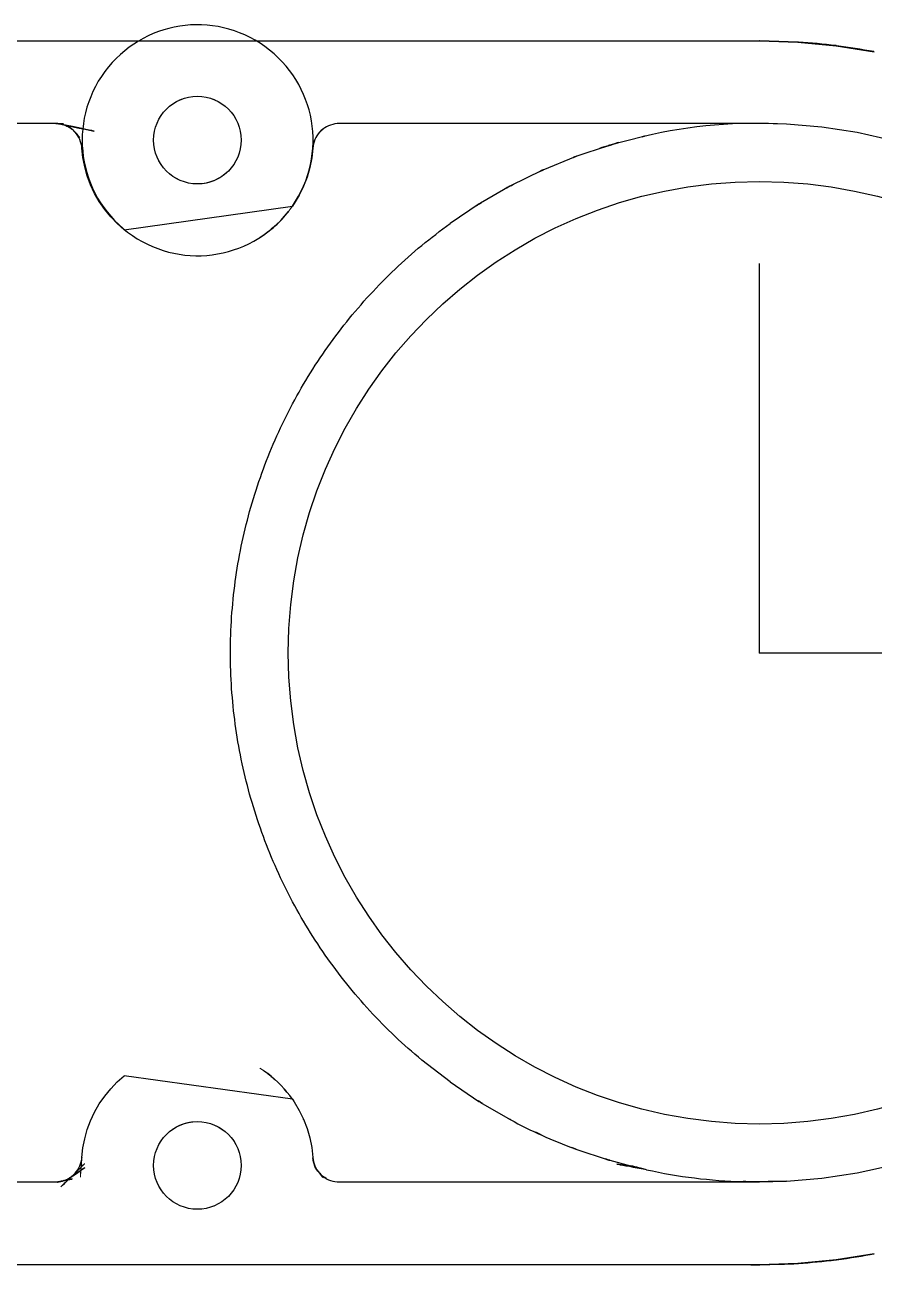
# Model space of a CAD drawing. Header units: millimetres. Extents: x -146 to 23, y -19 to 19.
# Drawn here: x -22.22 to 3.47, y -18.52 to 18.99 of the extents above; entities that cross this region are included whole.
import ezdxf

# ---------------------------------------------------------------- set-up
doc = ezdxf.new("R2010")
doc.units = ezdxf.units.MM
doc.header["$PDSIZE"] = -1
doc.linetypes.add('HIDDEN', pattern=[1.905, 1.27, -0.635])

msp = doc.modelspace()

# ---------------------------------------------------------------- linework, layer by layer
at = {"color": 7, "linetype": 'HIDDEN', "lineweight": 18}
for p, q in [((-17.453, 16.745), (-17.484, 16.733)), ((-16.516, 16.733), (-16.44, 16.701)), ((-21.09, 15.975), (-21.08, 15.972)), ((-20.98, 15.937), (-21.019, 15.952)), ((-20.661, 15.694), (-20.692, 15.731)), ((-3.5, 15.612), (-3.502, 15.611)), ((-4.564, 15.334), (-4.574, 15.331)), ((-5.572, 14.998), (-5.575, 14.997)), ((-6.58, 14.583), (-6.584, 14.582)), ((-13.793, 14.099), (-13.789, 14.107)), ((-14.441, 13.112), (-14.648, 12.909)), ((-14.128, -13.5), (-14.128, -13.5)), ((-6.772, -14.495), (-6.601, -14.575)), ((-5.595, -14.989), (-5.576, -14.996)), ((-13.507, -15.271), (-13.506, -15.285)), ((-4.583, -15.328), (-4.543, -15.341)), ((-20.654, -15.686), (-20.654, -15.686)), ((-13.484, -15.403), (-13.484, -15.401)), ((-13.327, -15.708), (-13.322, -15.715)), ((-13.322, -15.715), (-13.313, -15.725)), ((-13.294, -15.746), (-13.262, -15.779)), ((-3.496, -15.613), (-3.485, -15.616)), ((-21.221, -15.997), (-21.222, -15.997)), ((-21.008, -15.948), (-20.99, -15.941)), ((-13.268, -15.773), (-13.275, -15.766)), ((-13.271, -15.77), (-13.268, -15.773)), ((-13.262, -15.779), (-13.259, -15.782)), ((-13.184, -15.843), (-13.179, -15.848)), ((-13.179, -15.848), (-13.163, -15.858)), ((-17.48, -16.735), (-17.56, -16.701)), ((-16.547, -16.745), (-16.52, -16.735))]:
    msp.add_line(p, q, dxfattribs=at)
at = {"color": 7, "linetype": 'Continuous', "lineweight": 25}
for p, q in [((-21.092, 15.975), (-21.094, 15.976)), ((-21.084, 15.973), (-21.089, 15.974)), ((-21.076, 15.97), (-21.084, 15.973)), ((-20.969, 15.933), (-20.969, 15.933)), ((-20.736, 15.777), (-20.744, 15.785)), ((-20.744, 15.785), (-20.744, 15.785)), ((-13.603, 14.66), (-13.603, 14.66)), ((-13.796, 14.093), (-13.793, 14.099)), ((-7.548, 14.107), (-8.443, 13.59)), ((-8.478, 13.568), (-9.361, 12.976)), ((-19.21, 12.786), (-14.128, 13.5)), ((-9.361, -12.976), (-10.215, -12.314)), ((-14.978, -12.643), (-14.882, -12.714)), ((-14.128, -13.5), (-19.21, -12.786)), ((-14.705, -12.86), (-14.653, -12.904)), ((-9.361, -12.976), (-8.485, -13.564)), ((-8.439, -13.593), (-7.54, -14.111)), ((-6.748, -14.506), (-6.772, -14.495)), ((-6.601, -14.575), (-6.748, -14.506)), ((-20.491, -15.251), (-20.491, -15.256)), ((-4.548, -15.338), (-4.663, -15.304)), ((-21.22, -15.997), (-21.217, -15.996)), ((-21.217, -15.996), (-21.208, -15.995))]:
    msp.add_line(p, q, dxfattribs=at)
at = {"color": 7, "linetype": 'Continuous'}
for q in [(0, 11.765), (5.882, 0)]:
    msp.add_line((0, 0), q, dxfattribs=at)
at = {"color": 7, "linetype": 'Continuous', "lineweight": 25, "flags": 128}
for points in [[(-52.5, 18.5), (0, 18.5), (1.162, 18.463), (2.319, 18.354), (3.467, 18.172)], [(1.16, 18.464), (1.158, 18.464), (0.008, 18.5), (0.002, 18.5), (0, 18.5), (0, 18.5)], [(-19.21, 12.786), (-19.424, 12.975), (-19.622, 13.182), (-19.803, 13.404), (-19.965, 13.64), (-20.107, 13.888), (-20.228, 14.147), (-20.328, 14.415), (-20.405, 14.691), (-20.46, 14.971), (-20.491, 15.256), (-20.499, 15.322), (-20.512, 15.388), (-20.53, 15.452), (-20.554, 15.514), (-20.582, 15.574), (-20.616, 15.632), (-20.654, 15.686), (-20.697, 15.738), (-20.744, 15.785), (-20.795, 15.828), (-20.849, 15.868), (-20.906, 15.902), (-20.966, 15.931), (-21.028, 15.956), (-21.091, 15.975), (-21.157, 15.989), (-21.223, 15.997), (-21.29, 16), (-52.5, 16)], [(-21.227, 15.997), (-21.23, 15.997), (-21.237, 15.998)], [(-21.158, 15.989), (-21.162, 15.989), (-21.167, 15.99)], [(-20.954, 15.925), (-20.964, 15.93), (-20.969, 15.933)], [(-20.842, 15.862), (-20.845, 15.864), (-20.849, 15.867), (-20.858, 15.873)], [(4.01, 15.489), (2.956, 15.725), (1.887, 15.888), (0.81, 15.979), (0, 16), (-12.71, 16), (-12.777, 15.997), (-12.843, 15.989), (-12.909, 15.975), (-12.972, 15.956), (-13.034, 15.931), (-13.094, 15.902), (-13.151, 15.868), (-13.205, 15.828), (-13.256, 15.785), (-13.303, 15.738), (-13.346, 15.686), (-13.384, 15.632), (-13.418, 15.574), (-13.446, 15.514), (-13.47, 15.452), (-13.488, 15.388), (-13.501, 15.322), (-13.509, 15.256), (-13.542, 14.96), (-13.6, 14.668), (-13.683, 14.382), (-13.79, 14.104), (-13.921, 13.836), (-14.073, 13.581), (-14.128, 13.5)], [(-20.693, 15.732), (-20.698, 15.737), (-20.708, 15.748)], [(-3.502, 15.611), (-4.531, 15.345), (-4.564, 15.334)], [(-4.574, 15.331), (-5.557, 15.004), (-5.572, 14.998)], [(-4.651, 15.308), (-4.549, 15.338), (-4.531, 15.344), (-4.51, 15.35)], [(-5.575, 14.997), (-6.557, 14.595), (-6.58, 14.583)], [(-6.584, 14.582), (-7.527, 14.119), (-7.548, 14.107)], [(-6.647, 14.553), (-6.557, 14.594), (-6.535, 14.603)], [(-7.61, 14.074), (-7.535, 14.113), (-7.527, 14.118), (-7.505, 14.129)], [(-8.443, 13.59), (-8.463, 13.578), (-8.478, 13.568)], [(-14.644, 12.912), (-14.653, 12.904), (-14.662, 12.896)], [(-14.44, 13.113), (-14.441, 13.113), (-14.441, 13.112)], [(-14.978, -12.643), (-14.882, -12.714), (-14.873, -12.721)], [(-52.5, -16), (-21.29, -16), (-21.223, -15.997), (-21.157, -15.989), (-21.091, -15.975), (-21.028, -15.956), (-20.966, -15.931), (-20.906, -15.902), (-20.849, -15.868), (-20.795, -15.828), (-20.744, -15.785), (-20.697, -15.738), (-20.654, -15.686), (-20.616, -15.632), (-20.582, -15.574), (-20.554, -15.514), (-20.53, -15.452), (-20.512, -15.388), (-20.499, -15.322), (-20.491, -15.256), (-20.46, -14.971), (-20.405, -14.691), (-20.328, -14.415), (-20.228, -14.147), (-20.107, -13.888), (-19.965, -13.64), (-19.803, -13.404), (-19.622, -13.182), (-19.424, -12.975), (-19.21, -12.786)], [(-14.128, -13.5), (-14.073, -13.581), (-13.921, -13.836), (-13.79, -14.104), (-13.683, -14.382), (-13.6, -14.668), (-13.542, -14.96), (-13.509, -15.256), (-13.501, -15.322), (-13.488, -15.388), (-13.47, -15.452), (-13.446, -15.514), (-13.418, -15.574), (-13.384, -15.632), (-13.346, -15.686), (-13.303, -15.738), (-13.256, -15.785), (-13.205, -15.828), (-13.151, -15.868), (-13.094, -15.902), (-13.034, -15.931), (-12.972, -15.956), (-12.909, -15.975), (-12.843, -15.989), (-12.777, -15.997), (-12.71, -16), (0, -16), (0.81, -15.979), (1.887, -15.888), (2.956, -15.725), (4.01, -15.489)], [(-8.392, -13.622), (-8.463, -13.577), (-8.506, -13.551)], [(-8.485, -13.564), (-8.463, -13.578), (-8.439, -13.593)], [(-7.535, -14.114), (-7.536, -14.113), (-7.585, -14.088)], [(-5.548, -15.006), (-5.556, -15.003), (-5.675, -14.959)], [(-5.576, -14.996), (-5.557, -15.004), (-4.583, -15.328)], [(-13.499, -15.332), (-13.501, -15.322), (-13.506, -15.273), (-13.507, -15.271), (-13.507, -15.271)], [(-13.484, -15.401), (-13.479, -15.42), (-13.488, -15.387), (-13.497, -15.34), (-13.497, -15.34)], [(-4.543, -15.341), (-4.531, -15.345), (-3.901, -15.508)], [(-13.49, -15.377), (-13.487, -15.387), (-13.479, -15.42)], [(-13.471, -15.446), (-13.469, -15.451), (-13.463, -15.47)], [(-13.353, -15.674), (-13.353, -15.676), (-13.384, -15.632), (-13.414, -15.58), (-13.414, -15.58)], [(-13.386, -15.628), (-13.384, -15.632), (-13.353, -15.674)], [(-13.313, -15.725), (-13.302, -15.737), (-13.271, -15.77)], [(-13.251, -15.788), (-13.256, -15.785), (-13.294, -15.746), (-13.294, -15.746)], [(-3.583, -15.592), (-3.585, -15.592), (-3.614, -15.585)], [(-21.033, -15.958), (-21.028, -15.956), (-21.008, -15.948)], [(-13.259, -15.782), (-13.256, -15.785), (-13.251, -15.788)], [(-13.163, -15.858), (-13.155, -15.863), (-13.151, -15.866), (-13.116, -15.889)], [(3.467, -18.172), (2.319, -18.354), (1.162, -18.464), (0, -18.5), (-52.5, -18.5)]]:
    msp.add_lwpolyline(points, dxfattribs=at)
at = {"color": 7, "linetype": 'HIDDEN', "lineweight": 18, "flags": 128}
for points in [[(-16.44, 16.701), (-16.492, 16.724), (-16.516, 16.733), (-16.516, 16.733), (-16.516, 16.733)], [(-13.595, 14.69), (-13.601, 14.668), (-13.603, 14.66)], [(-14.978, 12.643), (-15.11, 12.554), (-14.882, 12.714)], [(-14.882, -12.714), (-15.11, -12.554), (-14.978, -12.643)], [(-0.272, -15.998), (-0.271, -15.998), (-0.271, -15.998), (-0.271, -15.998)], [(-0.271, -15.998), (-0.27, -15.998), (0.81, -15.979)], [(-17.56, -16.701), (-17.508, -16.724), (-17.48, -16.734), (-17.48, -16.735), (-17.48, -16.735)]]:
    msp.add_lwpolyline(points, dxfattribs=at)
at = {"color": 7, "linetype": 'Continuous', "lineweight": 25}
for centre, radius in [((-17, 15.5), 1.325), ((0, 0), 14.25), ((-17, -15.5), 1.325)]:
    msp.add_circle(centre, radius, dxfattribs=at)
for centre, radius, start, end in [((-16.993, 15.495), 3.491, 325.1518, 321.86), ((-0.09, 1.077), 14.929, 86.5427, 103.2057), ((-16.982, 15.485), 3.477, 316.9833, 321.8188), ((-14.572, 13.591), 0.411, 321.6422, 322.1476), ((-16.911, 15.387), 3.357, 305.1527, 312.0661), ((-16.818, 15.321), 3.245, 312.0748, 317.0929), ((-16.994, -15.495), 3.492, 34.8448, 52.6063), ((-1.198, -2.642), 13.106, 241.0595, 250.4002), ((-0.153, -1.072), 14.918, 257.3518, 268.671)]:
    msp.add_arc(centre, radius, start, end, dxfattribs=at)
at = {"color": 7, "linetype": 'HIDDEN', "lineweight": 18}
for points, knots in [([(1.165, 18.463), (1.164, 18.463), (1.162, 18.463), (1.161, 18.463), (1.16, 18.464)], [0, 0, 0, 0, 0.701943, 1, 1, 1, 1]), ([(2.323, 18.353), (2.321, 18.354), (2.318, 18.354), (2.315, 18.354), (2.314, 18.355)], [0, 0, 0, 0, 0.452889, 1, 1, 1, 1]), ([(-17.484, 16.733), (-17.484, 16.733), (-17.492, 16.73), (-17.518, 16.72), (-17.543, 16.709), (-17.56, 16.701)], [0, 0, 0, 0, 0.0008192, 0.3060734, 1, 1, 1, 1]), ([(-21.29, 16), (-21.312, 16.001), (-21.335, 16.003), (-21.282, 16), (-21.28, 16)], [0, 0, 0, 0, 0.956808, 1, 1, 1, 1]), ([(-21.237, 15.998), (-21.248, 15.999), (-21.264, 16), (-21.281, 16), (-21.286, 16)], [0, 0, 0, 0, 0.659672, 1, 1, 1, 1]), ([(-21.214, 15.996), (-21.216, 15.997), (-21.221, 15.997), (-21.207, 15.995), (-21.202, 15.995)], [0, 0, 0, 0, 0.574648, 1, 1, 1, 1]), ([(-21.167, 15.99), (-21.182, 15.993), (-21.197, 15.995), (-21.213, 15.996), (-21.214, 15.996)], [0, 0, 0, 0, 0.960614, 1, 1, 1, 1]), ([(-21.154, 15.988), (-21.154, 15.988), (-21.155, 15.989), (-21.146, 15.988), (-21.156, 15.989), (-21.156, 15.989)], [0, 0, 0, 0, 0.011975, 0.999168, 1, 1, 1, 1]), ([(-21.094, 15.976), (-21.094, 15.976), (-21.095, 15.976), (-21.114, 15.982), (-21.135, 15.985), (-21.154, 15.988)], [0, 0, 0, 0, 0.001123, 0.045382, 1, 1, 1, 1]), ([(-21.029, 15.956), (-21.033, 15.958), (-21.048, 15.963), (-21.064, 15.967), (-21.076, 15.97)], [0, 0, 0, 0, 0.2189737, 1, 1, 1, 1]), ([(-20.969, 15.933), (-20.956, 15.928), (-20.937, 15.92), (-21.032, 15.958), (-21.001, 15.946), (-20.98, 15.937)], [0, 0, 0, 0, 0.4293528, 0.6151751, 1, 1, 1, 1]), ([(-20.913, 15.905), (-20.915, 15.907), (-20.928, 15.914), (-20.942, 15.921), (-20.954, 15.925)], [0, 0, 0, 0, 0.199453, 1, 1, 1, 1]), ([(-20.933, 15.916), (-20.929, 15.914), (-20.924, 15.912), (-20.911, 15.905), (-20.91, 15.904)], [0, 0, 0, 0, 0.872561, 1, 1, 1, 1]), ([(-20.858, 15.873), (-20.862, 15.876), (-20.875, 15.885), (-20.889, 15.892), (-20.9, 15.898)], [0, 0, 0, 0, 0.264222, 1, 1, 1, 1]), ([(-20.863, 15.876), (-20.865, 15.878), (-20.868, 15.88), (-20.855, 15.872), (-20.854, 15.871)], [0, 0, 0, 0, 0.857122, 1, 1, 1, 1]), ([(-20.818, 15.846), (-20.818, 15.846), (-20.826, 15.852), (-20.834, 15.857), (-20.842, 15.862)], [0, 0, 0, 0, 0.000515, 1, 1, 1, 1]), ([(-20.795, 15.828), (-20.795, 15.828), (-20.787, 15.823), (-20.802, 15.834), (-20.818, 15.846)], [0, 0, 0, 0, 0.000036, 1, 1, 1, 1]), ([(-20.708, 15.748), (-20.713, 15.754), (-20.722, 15.764), (-20.732, 15.773), (-20.736, 15.777)], [0, 0, 0, 0, 0.586842, 1, 1, 1, 1]), ([(-13.209, 15.825), (-13.208, 15.826), (-13.155, 15.874), (-13.181, 15.851), (-13.206, 15.828)], [0, 0, 0, 0, 0.012885, 1, 1, 1, 1]), ([(-20.705, 15.746), (-20.706, 15.747), (-20.708, 15.749), (-20.703, 15.744), (-20.702, 15.742)], [0, 0, 0, 0, 0.6710474, 1, 1, 1, 1]), ([(-20.692, 15.731), (-20.692, 15.731), (-20.692, 15.732), (-20.693, 15.732), (-20.693, 15.732)], [0, 0, 0, 0, 0.017345, 1, 1, 1, 1]), ([(-13.491, 15.374), (-13.491, 15.373), (-13.523, 15.229), (-13.434, 15.627), (-13.471, 15.461), (-13.5, 15.327)], [0, 0, 0, 0, 0.0017871, 0.1943254, 1, 1, 1, 1]), ([(-13.477, 15.428), (-13.475, 15.442), (-13.472, 15.457), (-13.486, 15.394), (-13.487, 15.393)], [0, 0, 0, 0, 0.979339, 1, 1, 1, 1]), ([(-13.449, 15.507), (-13.45, 15.506), (-13.455, 15.495), (-13.459, 15.478), (-13.464, 15.465), (-13.465, 15.461)], [0, 0, 0, 0, 0.120449, 0.768963, 1, 1, 1, 1]), ([(-13.452, 15.499), (-13.451, 15.501), (-13.445, 15.52), (-13.447, 15.513), (-13.449, 15.507)], [0, 0, 0, 0, 0.13508, 1, 1, 1, 1]), ([(-13.389, 15.624), (-13.389, 15.623), (-13.441, 15.543), (-13.314, 15.74), (-13.368, 15.654), (-13.41, 15.587)], [0, 0, 0, 0, 0.00158, 0.223074, 1, 1, 1, 1]), ([(-13.358, 15.669), (-13.338, 15.702), (-13.317, 15.735), (-13.378, 15.641), (-13.378, 15.64)], [0, 0, 0, 0, 0.989414, 1, 1, 1, 1]), ([(-18.305, 15.27), (-18.302, 15.256), (-18.298, 15.237), (-18.291, 15.199), (-18.28, 15.157), (-18.264, 15.102), (-18.246, 15.047), (-18.229, 15.003), (-18.213, 14.968), (-18.198, 14.932), (-18.176, 14.888), (-18.148, 14.838), (-18.118, 14.788), (-18.088, 14.743), (-18.065, 14.712), (-18.042, 14.681), (-18.015, 14.648), (-17.977, 14.605), (-17.937, 14.563), (-17.896, 14.523), (-17.852, 14.485), (-17.812, 14.452), (-17.781, 14.43), (-17.75, 14.407), (-17.712, 14.382), (-17.663, 14.352), (-17.612, 14.324), (-17.56, 14.299), (-17.507, 14.275), (-17.453, 14.255), (-17.399, 14.236), (-17.343, 14.22), (-17.287, 14.206), (-17.23, 14.195), (-17.173, 14.186), (-17.116, 14.18), (-17.058, 14.176), (-17, 14.175), (-16.942, 14.176), (-16.884, 14.18), (-16.827, 14.186), (-16.77, 14.195), (-16.713, 14.206), (-16.657, 14.22), (-16.601, 14.236), (-16.547, 14.255), (-16.493, 14.275), (-16.44, 14.299), (-16.388, 14.324), (-16.337, 14.352), (-16.288, 14.382), (-16.25, 14.407), (-16.219, 14.43), (-16.188, 14.453), (-16.148, 14.485), (-16.104, 14.523), (-16.063, 14.563), (-16.023, 14.605), (-15.985, 14.648), (-15.958, 14.681), (-15.935, 14.712), (-15.912, 14.743), (-15.882, 14.788), (-15.852, 14.838), (-15.824, 14.888), (-15.807, 14.923), (-15.799, 14.94)], [0, 0, 0, 0, 0.0145082, 0.0190636, 0.0381989, 0.0568987, 0.0755145, 0.0937882, 0.1018685, 0.1120549, 0.1299568, 0.1479292, 0.1656216, 0.1832442, 0.1974116, 0.2006962, 0.2181017, 0.2353325, 0.2525918, 0.269644, 0.2867958, 0.303835, 0.3148724, 0.3207814, 0.3377032, 0.3546042, 0.3714323, 0.388309, 0.4050871, 0.4219311, 0.43875, 0.4554967, 0.472263, 0.4890248, 0.5057473, 0.5225313, 0.539285, 0.5560272, 0.5728039, 0.5895236, 0.6062717, 0.6230301, 0.6397554, 0.6565582, 0.6733825, 0.6901238, 0.706955, 0.7237459, 0.7405841, 0.7574506, 0.7743136, 0.7912735, 0.7971817, 0.8083166, 0.8252591, 0.8423752, 0.859463, 0.8766858, 0.8939532, 0.9113308, 0.9146428, 0.9288107, 0.9465251, 0.9641257, 0.9820816, 1, 1, 1, 1]), ([(-15.785, 14.973), (-15.782, 14.98), (-15.771, 15.004), (-15.754, 15.047), (-15.736, 15.102), (-15.72, 15.157), (-15.709, 15.199), (-15.702, 15.237), (-15.698, 15.256), (-15.695, 15.27)], [0, 0, 0, 0, 0.069607, 0.251016, 0.435488, 0.621127, 0.811095, 0.856102, 1, 1, 1, 1]), ([(-15.799, 14.94), (-15.795, 14.951), (-15.789, 14.962), (-15.785, 14.972), (-15.785, 14.973)], [0, 0, 0, 0, 0.891076, 1, 1, 1, 1]), ([(-13.603, 14.66), (-13.603, 14.66), (-13.603, 14.66), (-13.6, 14.671), (-13.599, 14.673)], [0, 0, 0, 0, 0.843589, 1, 1, 1, 1]), ([(-14.128, 13.5), (-14.126, 13.502), (-14.124, 13.505), (-14.121, 13.51), (-14.121, 13.511), (-14.121, 13.511), (-14.121, 13.51), (-14.122, 13.51), (-14.121, 13.51), (-14.121, 13.512), (-14.119, 13.514), (-14.117, 13.518), (-14.115, 13.521), (-14.098, 13.546), (-14.287, 13.28), (-14.082, 13.57), (-14.233, 13.354), (-14.216, 13.379), (-14.205, 13.395)], [0, 0, 0, 0, 0.06442, 0.124974, 0.170967, 0.213106, 0.253832, 0.293811, 0.333302, 0.370298, 0.404674, 0.435147, 0.461535, 0.483459, 0.619274, 0.75137, 0.841381, 1, 1, 1, 1]), ([(-14.205, 13.395), (-14.219, 13.376), (-14.291, 13.277), (-14.374, 13.186), (-14.44, 13.113)], [0, 0, 0, 0, 0.191377, 1, 1, 1, 1]), ([(-14.249, 13.336), (-14.249, 13.336), (-14.248, 13.337), (-14.247, 13.339), (-14.247, 13.339), (-14.247, 13.339)], [0, 0, 0, 0, 0.238541, 0.709413, 1, 1, 1, 1]), ([(-14.441, 13.112), (-14.441, 13.112), (-14.441, 13.113), (-14.44, 13.113), (-14.44, 13.113)], [0, 0, 0, 0, 0.40977, 1, 1, 1, 1]), ([(-14.653, -12.904), (-14.581, -12.972), (-14.437, -13.109), (-14.294, -13.274), (-14.224, -13.369), (-14.213, -13.385)], [0, 0, 0, 0, 0.456107, 0.912211, 1, 1, 1, 1]), ([(-14.213, -13.385), (-14.226, -13.367), (-14.243, -13.346), (-14.167, -13.445), (-14.149, -13.476), (-14.105, -13.535), (-14.117, -13.519), (-14.116, -13.519), (-14.119, -13.514), (-14.12, -13.512), (-14.121, -13.51), (-14.122, -13.51), (-14.121, -13.51), (-14.121, -13.511), (-14.121, -13.511), (-14.121, -13.51), (-14.124, -13.506), (-14.126, -13.502), (-14.128, -13.5)], [0, 0, 0, 0, 0.206133, 0.259001, 0.377702, 0.393038, 0.420535, 0.453656, 0.491904, 0.53517, 0.581585, 0.630984, 0.681369, 0.732459, 0.785298, 0.843766, 0.918346, 1, 1, 1, 1]), ([(-15.695, -15.27), (-15.698, -15.255), (-15.702, -15.236), (-15.709, -15.198), (-15.72, -15.157), (-15.736, -15.102), (-15.754, -15.047), (-15.772, -15.002), (-15.788, -14.966), (-15.803, -14.931), (-15.824, -14.888), (-15.852, -14.838), (-15.882, -14.788), (-15.913, -14.741), (-15.936, -14.71), (-15.959, -14.679), (-15.985, -14.648), (-16.023, -14.605), (-16.063, -14.563), (-16.104, -14.523), (-16.148, -14.485), (-16.19, -14.45), (-16.222, -14.428), (-16.253, -14.405), (-16.288, -14.382), (-16.337, -14.352), (-16.388, -14.324), (-16.44, -14.299), (-16.493, -14.275), (-16.547, -14.255), (-16.601, -14.236), (-16.657, -14.22), (-16.713, -14.206), (-16.77, -14.195), (-16.827, -14.186), (-16.884, -14.18), (-16.942, -14.176), (-17, -14.175), (-17.058, -14.176), (-17.116, -14.18), (-17.173, -14.186), (-17.23, -14.195), (-17.287, -14.206), (-17.343, -14.22), (-17.399, -14.236), (-17.453, -14.255), (-17.507, -14.275), (-17.56, -14.299), (-17.612, -14.324), (-17.663, -14.352), (-17.712, -14.382), (-17.747, -14.405), (-17.778, -14.428), (-17.81, -14.451), (-17.852, -14.485), (-17.896, -14.523), (-17.937, -14.563), (-17.977, -14.605), (-18.015, -14.648), (-18.041, -14.679), (-18.064, -14.71), (-18.087, -14.741), (-18.118, -14.788), (-18.148, -14.838), (-18.176, -14.888), (-18.197, -14.931), (-18.212, -14.966), (-18.228, -15.002), (-18.246, -15.047), (-18.264, -15.102), (-18.28, -15.158), (-18.291, -15.198), (-18.298, -15.236), (-18.302, -15.255), (-18.305, -15.27)], [0, 0, 0, 0, 0.013943, 0.017206, 0.03435, 0.051145, 0.067905, 0.084317, 0.092797, 0.100764, 0.116861, 0.133023, 0.148936, 0.16478, 0.179137, 0.180452, 0.196125, 0.211598, 0.22714, 0.242551, 0.257897, 0.273199, 0.285718, 0.288458, 0.303655, 0.318873, 0.333985, 0.349181, 0.364342, 0.379416, 0.39452, 0.409599, 0.424657, 0.439749, 0.454774, 0.469879, 0.484976, 0.5, 0.515067, 0.530121, 0.545162, 0.560251, 0.575312, 0.590401, 0.605521, 0.620584, 0.6357, 0.650819, 0.66594, 0.681127, 0.696368, 0.711542, 0.714282, 0.726846, 0.742103, 0.757473, 0.77286, 0.788325, 0.803875, 0.819602, 0.820864, 0.83522, 0.851122, 0.866977, 0.883096, 0.899236, 0.907203, 0.91562, 0.932095, 0.948912, 0.96565, 0.982846, 0.986057, 1, 1, 1, 1]), ([(-20.738, -15.779), (-20.736, -15.777), (-20.728, -15.77), (-20.02, -15.037), (-20.742, -15.787), (-20.697, -15.738), (-20.697, -15.738), (-20.697, -15.738)], [0, 0, 0, 0, 0.004007, 0.015412, 0.999974, 0.999992, 1, 1, 1, 1]), ([(-20.499, -15.322), (-20.499, -15.322), (-20.499, -15.322), (-20.499, -15.322), (-20.499, -15.322), (-20.497, -15.294), (-20.595, -16.59), (-20.491, -15.253), (-20.491, -15.251)], [0, 0, 0, 0, 0.000237, 0.000465, 0.000922, 0.004205, 0.998753, 1, 1, 1, 1]), ([(-13.506, -15.285), (-13.506, -15.285), (-13.505, -15.298), (-13.501, -15.314), (-13.499, -15.329), (-13.499, -15.332)], [0, 0, 0, 0, 0.044365, 0.788153, 1, 1, 1, 1]), ([(-13.497, -15.34), (-13.496, -15.349), (-13.495, -15.359), (-13.494, -15.363), (-13.494, -15.363)], [0, 0, 0, 0, 0.944311, 1, 1, 1, 1]), ([(-13.494, -15.363), (-13.494, -15.364), (-13.493, -15.369), (-13.491, -15.373), (-13.49, -15.377)], [0, 0, 0, 0, 0.063231, 1, 1, 1, 1]), ([(-20.582, -15.574), (-20.582, -15.574), (-20.582, -15.574), (-20.582, -15.574), (-20.582, -15.574), (-20.582, -15.574)], [0, 0, 0, 0, 0.480445, 0.855037, 1, 1, 1, 1]), ([(-13.479, -15.42), (-13.477, -15.427), (-13.475, -15.436), (-13.472, -15.444), (-13.471, -15.446)], [0, 0, 0, 0, 0.775922, 1, 1, 1, 1]), ([(-13.414, -15.58), (-13.412, -15.583), (-13.408, -15.59), (-13.417, -15.576), (-13.412, -15.585), (-13.409, -15.59)], [0, 0, 0, 0, 0.151063, 0.403632, 1, 1, 1, 1]), ([(-13.409, -15.59), (-13.408, -15.591), (-13.401, -15.603), (-13.394, -15.617), (-13.387, -15.627), (-13.386, -15.628)], [0, 0, 0, 0, 0.064744, 0.924922, 1, 1, 1, 1]), ([(-3.614, -15.585), (-3.61, -15.587), (-3.605, -15.588), (-3.501, -15.612), (-3.499, -15.613)], [0, 0, 0, 0, 0.982437, 1, 1, 1, 1]), ([(-21.29, -16), (-21.277, -16), (-21.249, -15.999), (-21.247, -15.998), (-21.247, -15.998)], [0, 0, 0, 0, 0.457696, 1, 1, 1, 1]), ([(-21.208, -15.995), (-21.196, -15.994), (-21.18, -15.993), (-21.165, -15.99), (-21.162, -15.989)], [0, 0, 0, 0, 0.808329, 1, 1, 1, 1]), ([(-21.147, -15.987), (-21.144, -15.986), (-21.139, -15.985), (-21.149, -15.987), (-21.153, -15.988)], [0, 0, 0, 0, 0.686561, 1, 1, 1, 1]), ([(-21.144, -15.986), (-21.133, -15.984), (-21.118, -15.982), (-21.104, -15.978), (-21.099, -15.977)], [0, 0, 0, 0, 0.680406, 1, 1, 1, 1]), ([(-21.082, -15.972), (-21.082, -15.972), (-21.091, -15.975), (-21.088, -15.974), (-21.087, -15.974)], [0, 0, 0, 0, 0.074735, 1, 1, 1, 1]), ([(-21.079, -15.971), (-21.071, -15.969), (-21.058, -15.966), (-21.043, -15.961), (-21.035, -15.958), (-21.033, -15.958)], [0, 0, 0, 0, 0.489549, 0.861766, 1, 1, 1, 1]), ([(-20.99, -15.941), (-21.003, -15.945), (-21.024, -15.952), (-21.022, -15.957), (-20.971, -15.934), (-20.97, -15.933)], [0, 0, 0, 0, 0.656704, 0.988564, 1, 1, 1, 1]), ([(-20.956, -15.927), (-20.952, -15.925), (-20.934, -15.917), (-20.92, -15.91), (-20.913, -15.906), (-20.911, -15.905)], [0, 0, 0, 0, 0.175001, 0.767496, 1, 1, 1, 1]), ([(-20.898, -15.897), (-20.897, -15.897), (-20.895, -15.896), (-20.853, -15.87), (-20.854, -15.871), (-20.855, -15.871)], [0, 0, 0, 0, 0.3118578, 0.6211895, 1, 1, 1, 1]), ([(0.784, -15.98), (0.792, -15.98), (0.8, -15.98), (0.808, -15.98), (0.809, -15.979)], [0, 0, 0, 0, 0.8790147, 1, 1, 1, 1]), ([(-16.52, -16.735), (-16.52, -16.735), (-16.51, -16.731), (-16.483, -16.721), (-16.457, -16.709), (-16.44, -16.701)], [0, 0, 0, 0, 0.0006953, 0.3331888, 1, 1, 1, 1]), ([(2.314, -18.355), (2.315, -18.354), (2.318, -18.354), (2.321, -18.354), (2.323, -18.353)], [0, 0, 0, 0, 0.547113, 1, 1, 1, 1]), ([(1.16, -18.464), (1.161, -18.464), (1.162, -18.463), (1.164, -18.463), (1.165, -18.463)], [0, 0, 0, 0, 0.297845, 1, 1, 1, 1])]:
    msp.add_open_spline(points, degree=3, knots=knots, dxfattribs=at)
at = {"color": 7, "linetype": 'Continuous', "lineweight": 25}
for points, knots in [([(2.314, 18.355), (2.31, 18.355), (1.933, 18.402), (1.551, 18.433), (1.17, 18.463), (1.165, 18.463)], [0, 0, 0, 0, 0.008602, 0.988688, 1, 1, 1, 1]), ([(3.466, 18.172), (3.462, 18.173), (3.08, 18.238), (2.704, 18.307), (2.325, 18.353), (2.323, 18.353)], [0, 0, 0, 0, 0.010611, 0.993794, 1, 1, 1, 1]), ([(-21.28, 16), (-21.279, 16), (-21.278, 15.999), (-20.9, 15.984), (-21.069, 15.991), (-21.227, 15.997)], [0, 0, 0, 0, 0.020402, 0.083327, 1, 1, 1, 1]), ([(-21.202, 15.995), (-21.201, 15.995), (-21.197, 15.994), (-21.096, 15.981), (-21.131, 15.986), (-21.158, 15.989)], [0, 0, 0, 0, 0.017152, 0.239717, 1, 1, 1, 1]), ([(-21.156, 15.989), (-21.134, 15.984), (-19.394, 15.616), (-20.248, 15.797), (-21.092, 15.975)], [0, 0, 0, 0, 0.012456, 1, 1, 1, 1]), ([(-21.019, 15.952), (-21.022, 15.954), (-21.025, 15.955), (-21.029, 15.956), (-21.029, 15.956)], [0, 0, 0, 0, 0.848432, 1, 1, 1, 1]), ([(-20.96, 15.929), (-20.99, 15.943), (-21.021, 15.957), (-20.937, 15.917), (-20.933, 15.916)], [0, 0, 0, 0, 0.95548, 1, 1, 1, 1]), ([(-20.9, 15.898), (-20.901, 15.899), (-20.903, 15.9), (-20.907, 15.902), (-20.91, 15.904), (-20.913, 15.905)], [0, 0, 0, 0, 0.245431, 0.483876, 1, 1, 1, 1]), ([(-20.91, 15.904), (-20.908, 15.903), (-20.891, 15.893), (-20.876, 15.882), (-20.866, 15.878), (-20.863, 15.876), (-20.863, 15.876)], [0, 0, 0, 0, 0.0131301, 0.1723445, 0.893035, 1, 1, 1, 1]), ([(-20.854, 15.871), (-20.852, 15.869), (-20.816, 15.845), (-20.808, 15.839), (-20.8, 15.833)], [0, 0, 0, 0, 0.045444, 1, 1, 1, 1]), ([(-20.742, 15.783), (-20.736, 15.777), (-20.727, 15.768), (-20.705, 15.745), (-20.705, 15.746), (-20.705, 15.746)], [0, 0, 0, 0, 0.606313, 0.971556, 1, 1, 1, 1]), ([(-20.702, 15.742), (-20.717, 15.761), (-20.736, 15.784), (-20.479, 15.476), (-20.572, 15.587), (-20.661, 15.694)], [0, 0, 0, 0, 0.177332, 0.212881, 1, 1, 1, 1]), ([(-13.251, 15.788), (-13.283, 15.759), (-13.32, 15.725), (-13.222, 15.813), (-13.209, 15.825)], [0, 0, 0, 0, 0.861141, 1, 1, 1, 1]), ([(-13.487, 15.393), (-13.486, 15.395), (-13.485, 15.399), (-13.49, 15.379), (-13.491, 15.374)], [0, 0, 0, 0, 0.749245, 1, 1, 1, 1]), ([(-13.465, 15.461), (-13.463, 15.466), (-13.461, 15.472), (-13.453, 15.496), (-13.452, 15.499)], [0, 0, 0, 0, 0.886736, 1, 1, 1, 1]), ([(-13.378, 15.64), (-13.379, 15.638), (-13.381, 15.636), (-13.387, 15.626), (-13.389, 15.624)], [0, 0, 0, 0, 0.6868855, 1, 1, 1, 1]), ([(-4.51, 15.35), (-4.29, 15.416), (-4.069, 15.483), (-4.994, 15.205), (-4.822, 15.257), (-4.651, 15.308)], [0, 0, 0, 0, 0.503829, 0.508641, 1, 1, 1, 1]), ([(-3.55, 15.601), (-3.549, 15.601), (-3.528, 15.607), (-3.506, 15.611), (-3.485, 15.615), (-3.485, 15.615)], [0, 0, 0, 0, 0.02677, 0.996848, 1, 1, 1, 1]), ([(-3.485, 15.615), (-3.476, 15.617), (-3.459, 15.621), (-3.539, 15.604), (-3.548, 15.602), (-3.548, 15.602)], [0, 0, 0, 0, 0.525143, 0.995971, 1, 1, 1, 1]), ([(-5.641, 14.973), (-5.636, 14.975), (-5.608, 14.985), (-5.578, 14.996), (-5.553, 15.005), (-5.551, 15.005)], [0, 0, 0, 0, 0.174568, 0.940891, 1, 1, 1, 1]), ([(-5.551, 15.005), (-5.537, 15.01), (-5.515, 15.018), (-5.614, 14.983), (-5.623, 14.979), (-5.624, 14.979)], [0, 0, 0, 0, 0.612046, 0.948178, 1, 1, 1, 1]), ([(-20.46, 14.971), (-20.46, 14.971), (-20.46, 14.971), (-20.46, 14.972), (-20.46, 14.971), (-20.46, 14.977), (-20.461, 14.982)], [0, 0, 0, 0, 0.006017, 0.00792, 0.034093, 1, 1, 1, 1]), ([(-13.599, 14.673), (-13.598, 14.679), (-13.596, 14.687), (-13.595, 14.692), (-13.594, 14.693)], [0, 0, 0, 0, 0.753027, 1, 1, 1, 1]), ([(-6.535, 14.603), (-6.536, 14.603), (-6.539, 14.602), (-6.612, 14.569), (-6.647, 14.553)], [0, 0, 0, 0, 0.506143, 1, 1, 1, 1]), ([(-13.789, 14.107), (-13.79, 14.106), (-13.792, 14.101), (-13.787, 14.111), (-13.786, 14.114), (-13.786, 14.115)], [0, 0, 0, 0, 0.188325, 0.911393, 1, 1, 1, 1]), ([(-7.505, 14.129), (-7.424, 14.173), (-7.341, 14.217), (-7.718, 14.016), (-7.664, 14.045), (-7.61, 14.074)], [0, 0, 0, 0, 0.499859, 0.506374, 1, 1, 1, 1]), ([(-8.559, 13.518), (-8.556, 13.52), (-8.525, 13.54), (-8.473, 13.571), (-8.425, 13.601), (-8.405, 13.613)], [0, 0, 0, 0, 0.04947, 0.624468, 1, 1, 1, 1]), ([(-8.405, 13.613), (-8.416, 13.606), (-8.436, 13.594), (-8.537, 13.532), (-8.55, 13.524), (-8.55, 13.524)], [0, 0, 0, 0, 0.545996, 0.98124, 1, 1, 1, 1]), ([(-10.215, -12.314), (-10.488, -12.079), (-11.034, -11.608), (-11.79, -10.834), (-12.495, -10.014), (-13.142, -9.147), (-13.73, -8.239), (-14.255, -7.293), (-14.715, -6.314), (-15.107, -5.307), (-15.431, -4.275), (-15.684, -3.223), (-15.866, -2.157), (-15.976, -1.081), (-16.012, 0), (-15.976, 1.081), (-15.866, 2.157), (-15.684, 3.223), (-15.431, 4.275), (-15.107, 5.307), (-14.715, 6.314), (-14.255, 7.293), (-13.73, 8.239), (-13.142, 9.147), (-12.495, 10.014), (-11.79, 10.834), (-11.031, 11.605), (-10.225, 12.326), (-9.649, 12.759), (-9.361, 12.976)], [0, 0, 0, 0, 0.037037, 0.074074, 0.111111, 0.148148, 0.185185, 0.222222, 0.259259, 0.296296, 0.333333, 0.37037, 0.407407, 0.444444, 0.481481, 0.518519, 0.555556, 0.592593, 0.62963, 0.666667, 0.703704, 0.740741, 0.777778, 0.814815, 0.851852, 0.888889, 0.925926, 0.962963, 1, 1, 1, 1]), ([(-14.648, 12.909), (-14.65, 12.907), (-14.722, 12.836), (-14.803, 12.774), (-14.882, 12.714)], [0, 0, 0, 0, 0.023393, 1, 1, 1, 1]), ([(-14.662, 12.896), (-14.659, 12.898), (-14.652, 12.905), (-14.647, 12.91), (-14.644, 12.912)], [0, 0, 0, 0, 0.434933, 1, 1, 1, 1]), ([(-14.873, -12.721), (-14.874, -12.72), (-14.879, -12.716), (-14.787, -12.791), (-14.744, -12.827), (-14.705, -12.86)], [0, 0, 0, 0, 0.035243, 0.133469, 1, 1, 1, 1]), ([(-8.506, -13.551), (-8.494, -13.558), (-8.47, -13.573), (-8.418, -13.606), (-8.392, -13.622)], [0, 0, 0, 0, 0.498893, 1, 1, 1, 1]), ([(-13.786, -14.114), (-13.786, -14.114), (-13.786, -14.114), (-13.789, -14.109), (-13.79, -14.104)], [0, 0, 0, 0, 0.108567, 1, 1, 1, 1]), ([(-7.585, -14.088), (-7.564, -14.099), (-7.521, -14.122), (-7.53, -14.116), (-7.535, -14.114)], [0, 0, 0, 0, 0.4985502, 1, 1, 1, 1]), ([(-5.675, -14.959), (-5.626, -14.977), (-5.529, -15.014), (-5.541, -15.008), (-5.548, -15.006)], [0, 0, 0, 0, 0.497198, 1, 1, 1, 1]), ([(-20.855, -15.871), (-20.863, -15.877), (-20.871, -15.882), (-20.085, -15.357), (-20.467, -15.613), (-20.849, -15.868)], [0, 0, 0, 0, 0.028951, 0.029894, 1, 1, 1, 1]), ([(-3.42, -15.628), (-3.442, -15.624), (-4.902, -15.349), (-4.238, -15.472), (-3.583, -15.592)], [0, 0, 0, 0, 0.0149865, 1, 1, 1, 1]), ([(-4.663, -15.304), (-4.608, -15.321), (-4.499, -15.355), (-4.531, -15.344), (-4.548, -15.338)], [0, 0, 0, 0, 0.498004, 1, 1, 1, 1]), ([(-20.654, -15.686), (-20.654, -15.686), (-20.654, -15.685), (-20.618, -15.634), (-20.616, -15.632), (-20.616, -15.632)], [0, 0, 0, 0, 0.001734, 0.998622, 1, 1, 1, 1]), ([(-20.616, -15.632), (-20.616, -15.632), (-20.615, -15.631), (-20.583, -15.576), (-20.582, -15.574), (-20.582, -15.574)], [0, 0, 0, 0, 0.001957, 0.997882, 1, 1, 1, 1]), ([(-20.554, -15.514), (-20.554, -15.514), (-20.553, -15.512), (-20.53, -15.452), (-20.53, -15.452), (-20.53, -15.452)], [0, 0, 0, 0, 0.002178, 0.999459, 1, 1, 1, 1]), ([(-20.53, -15.452), (-20.53, -15.452), (-20.53, -15.452), (-20.53, -15.45), (-20.524, -15.43), (-20.518, -15.41)], [0, 0, 0, 0, 0.000498, 0.000998, 1, 1, 1, 1]), ([(-13.463, -15.47), (-13.434, -15.575), (-13.402, -15.69), (-13.491, -15.377), (-13.486, -15.393), (-13.484, -15.403)], [0, 0, 0, 0, 0.825746, 0.899578, 1, 1, 1, 1]), ([(-13.275, -15.766), (-13.194, -15.865), (-13.11, -15.968), (-13.318, -15.718), (-13.327, -15.708)], [0, 0, 0, 0, 0.96068, 1, 1, 1, 1]), ([(-3.499, -15.613), (-3.499, -15.613), (-3.498, -15.613), (-3.488, -15.615), (-3.545, -15.599), (-3.725, -15.553), (-3.901, -15.508)], [0, 0, 0, 0, 0.095892, 0.191043, 0.212736, 1, 1, 1, 1]), ([(-20.744, -15.785), (-21.079, -16.098), (-21.415, -16.411), (-20.741, -15.782), (-20.739, -15.78), (-20.738, -15.779)], [0, 0, 0, 0, 0.996617, 0.998108, 1, 1, 1, 1]), ([(-21.087, -15.974), (-21.135, -15.983), (-21.249, -16.006), (-20.481, -15.846), (-21.342, -16.028), (-21.13, -15.983), (-21.144, -15.986), (-21.147, -15.987)], [0, 0, 0, 0, 0.341941, 0.789508, 0.801813, 0.956641, 1, 1, 1, 1]), ([(-21.153, -15.988), (-21.154, -15.988), (-21.162, -15.99), (-21.217, -15.996), (-21.221, -15.997), (-21.221, -15.997)], [0, 0, 0, 0, 0.122724, 0.96201, 1, 1, 1, 1]), ([(-21.162, -15.989), (-21.162, -15.989), (-21.16, -15.989), (-21.154, -15.988), (-21.148, -15.987), (-21.144, -15.986)], [0, 0, 0, 0, 0.020812, 0.283948, 1, 1, 1, 1]), ([(-21.099, -15.977), (-21.097, -15.976), (-21.095, -15.975), (-21.088, -15.974), (-21.083, -15.972), (-21.079, -15.971)], [0, 0, 0, 0, 0.235673, 0.356518, 1, 1, 1, 1]), ([(-21.037, -15.959), (-21.054, -15.964), (-21.073, -15.969), (-21.081, -15.972), (-21.082, -15.972)], [0, 0, 0, 0, 0.919583, 1, 1, 1, 1]), ([(-20.97, -15.933), (-20.97, -15.933), (-20.97, -15.933), (-20.959, -15.928), (-20.956, -15.927)], [0, 0, 0, 0, 0.703002, 1, 1, 1, 1]), ([(-20.911, -15.905), (-20.916, -15.907), (-20.92, -15.91), (-20.892, -15.894), (-20.895, -15.896), (-20.898, -15.897)], [0, 0, 0, 0, 0.525586, 0.546047, 1, 1, 1, 1]), ([(-13.116, -15.889), (-13.09, -15.909), (-13.062, -15.932), (-13.189, -15.839), (-13.186, -15.842), (-13.184, -15.843)], [0, 0, 0, 0, 0.769962, 0.85125, 1, 1, 1, 1]), ([(-0.271, -15.998), (-0.271, -15.998), (-0.273, -15.997), (-0.387, -15.992), (-0.499, -15.986)], [0, 0, 0, 0, 0.0095158, 1, 1, 1, 1]), ([(0.809, -15.979), (0.304, -15.989), (-0.204, -15.999), (-0.272, -15.998), (-0.267, -15.998), (-0.271, -15.998), (-0.272, -15.998)], [0, 0, 0, 0, 0.973483, 0.979187, 0.998689, 1, 1, 1, 1]), ([(1.165, -18.463), (1.17, -18.463), (1.551, -18.433), (1.933, -18.402), (2.31, -18.355), (2.314, -18.355)], [0, 0, 0, 0, 0.011312, 0.991398, 1, 1, 1, 1]), ([(2.323, -18.353), (2.325, -18.353), (2.705, -18.306), (3.177, -18.221), (3.462, -18.173), (3.466, -18.172)], [0, 0, 0, 0, 0.00617, 0.987402, 1, 1, 1, 1]), ([(0, -18.5), (-0.236, -18.508), (-0.472, -18.516), (0.395, -18.487), (0.839, -18.489), (1.16, -18.464), (1.16, -18.464)], [0, 0, 0, 0, 0.5484058, 0.5508607, 0.9990989, 1, 1, 1, 1])]:
    msp.add_open_spline(points, degree=3, knots=knots, dxfattribs=at)
msp.add_open_spline([(-13.595, -14.69), (-13.595, -14.69), (-13.595, -14.69), (-13.595, -14.69), (-13.595, -14.69)], degree=3, dxfattribs=at)
at = {"color": 7, "linetype": 'Continuous'}
msp.add_point((0, 0), dxfattribs=at)

doc.saveas('drawing.dxf')
